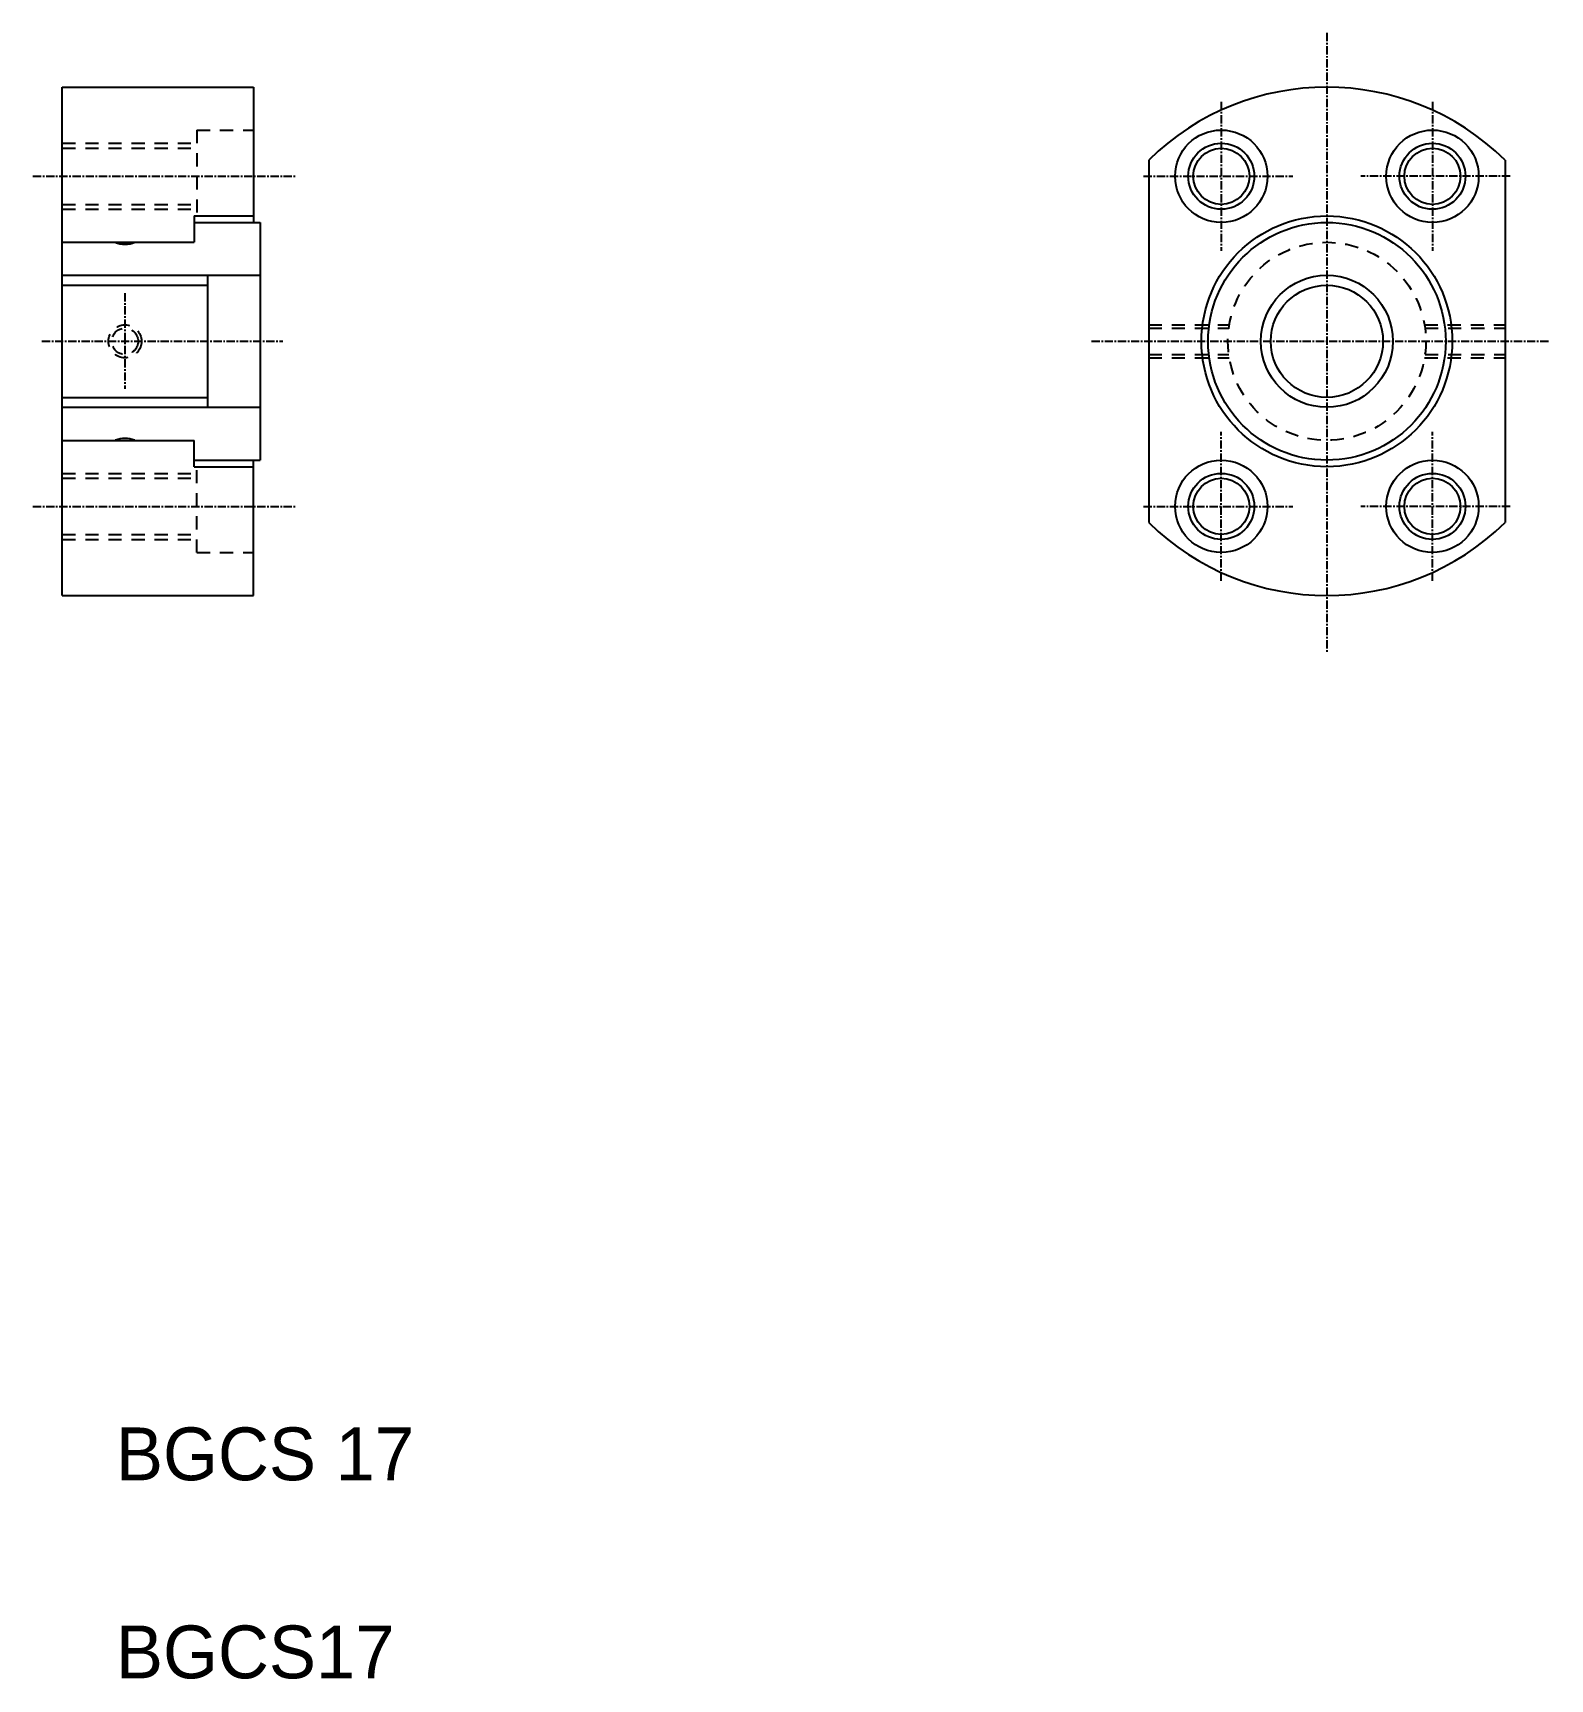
# Model space of a CAD drawing. Extents: x 211 to 441, y 89 to 339.
import ezdxf

# ---------------------------------------------------------------- set-up
doc = ezdxf.new("R2010")
doc.units = 0
doc.linetypes.add('CENTER', pattern=[2, 1.25, -0.25, 0.25, -0.25])
doc.linetypes.add('DASHED', pattern=[3.5, 2, -1.5])
doc.layers.get('0').update_dxf_attribs({"linetype": 'CONTINUOUS'})
doc.layers.add('CENTER', color=1, linetype='CENTER')

msp = doc.modelspace()

# ---------------------------------------------------------------- linework, layer by layer
for p, q in [((215.88, 253.58), (215.88, 330.58)), ((215.88, 330.58), (244.88, 330.58)), ((244.88, 330.58), (244.88, 310.08)), ((380.51, 319.53), (380.51, 264.64)), ((434.51, 319.53), (434.51, 264.64)), ((235.88, 311.08), (235.88, 307.08)), ((235.88, 311.08), (244.88, 311.08)), ((235.88, 310.08), (245.88, 310.08)), ((236.28, 310.08), (244.88, 310.08)), ((245.88, 310.08), (245.88, 274.08)), ((215.88, 307.08), (235.88, 307.08)), ((215.88, 302.08), (245.88, 302.08)), ((237.88, 302.08), (237.88, 282.08)), ((215.88, 300.58), (237.88, 300.58)), ((221.38, 300.58), (221.38, 300.58)), ((226.88, 300.58), (226.88, 300.58)), ((215.88, 283.58), (237.88, 283.58)), ((215.88, 282.08), (245.88, 282.08)), ((215.88, 277.08), (235.88, 277.08)), ((235.88, 273.08), (235.88, 277.08)), ((235.88, 274.08), (245.88, 274.08)), ((235.88, 273.08), (244.88, 273.08)), ((236.28, 274.08), (244.88, 274.08)), ((244.88, 253.58), (244.88, 274.08)), ((215.88, 253.58), (244.88, 253.58))]:
    msp.add_line(p, q)
at = {"color": 3, "linetype": 'DASHED'}
for p, q in [((215.88, 322.08), (236.28, 322.08)), ((236.28, 324.08), (236.28, 310.08)), ((236.28, 324.08), (244.88, 324.08)), ((215.88, 321.33), (236.28, 321.33)), ((215.88, 312.83), (236.28, 312.83)), ((215.88, 312.08), (236.28, 312.08)), ((380.51, 294.58), (392.72, 294.58)), ((422.3, 294.58), (434.51, 294.58)), ((380.51, 294.08), (392.65, 294.08)), ((422.38, 294.08), (434.51, 294.08)), ((380.51, 290.08), (392.65, 290.08)), ((380.51, 289.58), (392.72, 289.58)), ((422.3, 289.58), (434.51, 289.58)), ((422.38, 290.08), (434.51, 290.08)), ((215.88, 272.08), (236.28, 272.08)), ((236.28, 260.08), (236.28, 274.08)), ((215.88, 271.33), (236.28, 271.33)), ((215.88, 262.83), (236.28, 262.83)), ((215.88, 262.08), (236.28, 262.08)), ((236.28, 260.08), (244.88, 260.08))]:
    msp.add_line(p, q, dxfattribs=at)
for centre, radius in [((391.51, 317.08), 7), ((423.51, 317.08), 7), ((391.51, 317.08), 4.25), ((423.51, 317.08), 4.25), ((407.51, 292.08), 19), ((407.51, 292.08), 18), ((407.51, 292.08), 10), ((407.51, 292.08), 8.5), ((391.51, 267.08), 7), ((423.51, 267.08), 7), ((391.51, 267.08), 4.25), ((423.51, 267.08), 4.25)]:
    msp.add_circle(centre, radius)
at = {"color": 3}
for centre in [(391.51, 317.08), (423.51, 317.08), (391.51, 267.08), (423.51, 267.08)]:
    msp.add_circle(centre, 5, dxfattribs=at)
at = {"color": 3, "linetype": 'DASHED'}
for centre, radius in [((407.51, 292.08), 15), ((225.38, 292.08), 2.5), ((225.38, 292.08), 2)]:
    msp.add_circle(centre, radius, dxfattribs=at)
for centre, radius, start, end in [((407.51, 292.08), 38.5, 45.4687, 134.5313), ((225.38, 310.78), 4, 247.6684, 292.3316), ((225.38, 273.36), 4, 68.708, 111.292), ((407.51, 292.08), 38.5, 225.4687, 314.5313)]:
    msp.add_arc(centre, radius, start, end)
at = {"layer": 'CENTER', "color": 1, "linetype": 'CENTER'}
for p, q in [((407.51, 338.8), (407.51, 245.04)), ((391.51, 328.35), (391.51, 305.81)), ((423.51, 328.35), (423.51, 305.81)), ((211.43, 317.08), (251.26, 317.08)), ((379.73, 317.08), (402.36, 317.08)), ((435.29, 317.08), (412.66, 317.08)), ((225.38, 299.38), (225.38, 284.88)), ((212.79, 292.08), (249.29, 292.08)), ((371.84, 292.08), (441.33, 292.08)), ((391.51, 255.82), (391.51, 278.35)), ((423.51, 255.82), (423.51, 278.35)), ((211.43, 267.08), (251.26, 267.08)), ((379.73, 267.08), (402.36, 267.08)), ((435.29, 267.08), (412.66, 267.08))]:
    msp.add_line(p, q, dxfattribs=at)

# ---------------------------------------------------------------- texts
for s, p in [('BGCS 17', (224.01, 119.55)), ('BGCS17', (224.01, 89.55))]:
    msp.add_text(s, height=8).set_placement(p)

doc.saveas('drawing.dxf')
